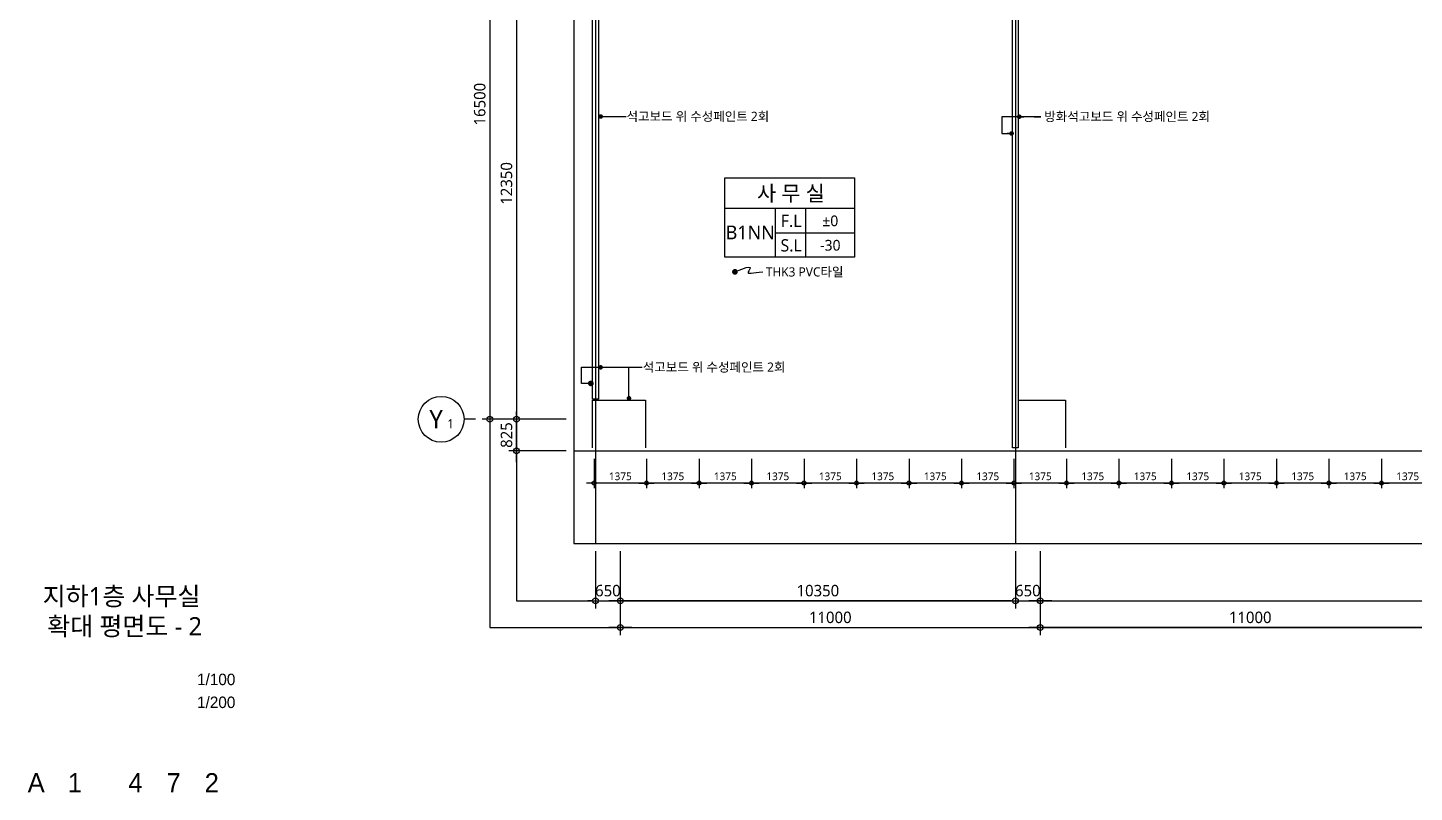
# Model space of a CAD drawing. Header units: millimetres. Extents: x 3775 to 244986, y 1861 to 55808.
# Drawn here: x 156486 to 192805, y 1868 to 21884 of the extents above; entities that cross this region are included whole.
import ezdxf
from ezdxf.enums import TextEntityAlignment as Align

# ---------------------------------------------------------------- set-up
doc = ezdxf.new("R2010")
doc.units = ezdxf.units.MM
doc.header["$LTSCALE"] = 100
doc.header["$MEASUREMENT"] = 0
doc.header["$PDSIZE"] = -10
doc.linetypes.add('CEN', pattern=[62, 60, -1, 0, -1])
doc.layers.get('0').update_dxf_attribs({"linetype": 'CONTINUOUS'})
doc.layers.get('Defpoints').update_dxf_attribs({"color": 171, "linetype": 'CONTINUOUS'})
for name, color, linetype in [('CEN(ST)', 1, 'CEN'), ('LED', 7, 'CONTINUOUS'), ('NDIM', 7, 'CONTINUOUS'), ('SYM(AXIS)', 7, 'CONTINUOUS'), ('TEXT(AXIS)', 2, 'CONTINUOUS'), ('TEXT(MIN)', 7, 'CONTINUOUS'), ('TEXT(실명)', 3, 'CONTINUOUS'), ('TEXT-TITLE', 6, 'CONTINUOUS'), ('TEXT-기입', 6, 'CONTINUOUS'), ('TITLE', 7, 'CONTINUOUS'), ('WALL-석고보드', 7, 'CONTINUOUS')]:
    doc.layers.add(name, color=color, linetype=linetype)
doc.styles.add('CGS', font='cgse', dxfattribs={"bigfont": 'cgs'})
doc.styles.add('나눔바른고딕', font='NanumBarunGothic.ttf')
doc.dimstyles.new('NDIM 1200', dxfattribs={"dimscale": 75, "dimtxt": 3, "dimasz": 1, "dimexe": 2, "dimexo": 2, "dimgap": 1, "dimtad": 1, "dimdec": 0, "dimdsep": 46, "dimtxsty": 'CGS', "dimblk": 'DOT0', "dimcen": 1, "dimdle": 8, "dimclrd": 256, "dimclre": 256, "dimclrt": 256, "dimadec": 0, "dimazin": 0, "dimtfac": 1, "dimtdec": 0, "dimtix": 1, "dimtmove": 2, "dimatfit": 3, "dimldrblk": 'DOT0', "dimfxl": 1, "dimtolj": 1, "dimtzin": 0, "dimlwd": -1, "dimlwe": -1, "dimarcsym": 0})

# ---------------------------------------------------------------- blocks, each defined once
blk = doc.blocks.new('DOT0')
blk.add_line((-3, 0), (3, 0))
at = {"color": 6}
blk.add_circle((0, 0), 0.75, dxfattribs=at)
blk = doc.blocks.new('*D311')
at = {"layer": 'Defpoints', "color": 0, "ltscale": 0.4, "transparency": 16777216}
for p in [(170790, 23983), (169290, 11633), (170790, 11633)]:
    blk.add_point(p, dxfattribs=at)
at = {"layer": 'NDIM', "ltscale": 0.4, "transparency": 16777216}
for p, q in [((170590, 23983), (169090, 23983)), ((169290, 23883), (169290, 11733)), ((170590, 11633), (169090, 11633))]:
    blk.add_line(p, q, dxfattribs=at)
at = {"layer": 'NDIM', "ltscale": 0.4, "transparency": 16777216, "xscale": 100, "yscale": 100, "zscale": 100}
for p, rotation in [((169290, 23983), 90), ((169290, 11633), 270)]:
    blk.add_blockref('DOT0', p, dxfattribs=dict(at, rotation=rotation))
at = {"layer": 'NDIM', "ltscale": 0.4, "transparency": 16777216, "insert": (169027, 17808), "char_height": 300, "attachment_point": 5, "rotation": 90, "style": '나눔바른고딕'}
blk.add_mtext('\\A1;12350', dxfattribs=at)
blk = doc.blocks.new('*D312')
at = {"layer": 'Defpoints', "color": 0, "ltscale": 0.4, "transparency": 16777216}
for p in [(169290, 11633), (170790, 11633), (170790, 10808)]:
    blk.add_point(p, dxfattribs=at)
at = {"layer": 'NDIM', "ltscale": 0.4, "transparency": 16777216}
for p, q in [((170590, 11633), (169090, 11633)), ((169290, 11733), (169290, 11833)), ((169290, 10808), (169290, 11633)), ((170590, 10808), (169090, 10808)), ((169290, 10708), (169290, 10608))]:
    blk.add_line(p, q, dxfattribs=at)
at = {"layer": 'NDIM', "ltscale": 0.4, "transparency": 16777216, "xscale": 100, "yscale": 100, "zscale": 100}
for p, rotation in [((169290, 11633), 270), ((169290, 10808), 90)]:
    blk.add_blockref('DOT0', p, dxfattribs=dict(at, rotation=rotation))
at = {"layer": 'NDIM', "ltscale": 0.4, "transparency": 16777216, "insert": (169028, 11220), "char_height": 300, "attachment_point": 5, "rotation": 90, "style": '나눔바른고딕'}
blk.add_mtext('\\A1;825', dxfattribs=at)
blk = doc.blocks.new('A$C2F20087E')
at = {"layer": 'SYM(AXIS)'}
blk.add_line((600, 0), (600, 300), dxfattribs=at)
blk.add_circle((600, 900), 600, dxfattribs=at)
blk = doc.blocks.new('*D313')
at = {"layer": 'Defpoints', "color": 0, "ltscale": 0.4, "transparency": 16777216}
for p in [(170790, 28133), (168590, 11633), (170790, 11633)]:
    blk.add_point(p, dxfattribs=at)
at = {"layer": 'NDIM', "ltscale": 0.4, "transparency": 16777216}
for p, q in [((170590, 28133), (168390, 28133)), ((168590, 28033), (168590, 11733)), ((170590, 11633), (168390, 11633))]:
    blk.add_line(p, q, dxfattribs=at)
at = {"layer": 'NDIM', "ltscale": 0.4, "transparency": 16777216, "xscale": 100, "yscale": 100, "zscale": 100}
for p, rotation in [((168590, 28133), 90), ((168590, 11633), 270)]:
    blk.add_blockref('DOT0', p, dxfattribs=dict(at, rotation=rotation))
at = {"layer": 'NDIM', "ltscale": 0.4, "transparency": 16777216, "insert": (168327, 19883), "char_height": 300, "attachment_point": 5, "rotation": 90, "style": '나눔바른고딕'}
blk.add_mtext('\\A1;16500', dxfattribs=at)
blk = doc.blocks.new('*D343')
at = {"layer": 'Defpoints', "color": 0, "ltscale": 0.4, "transparency": 16777216}
for p in [(182358, 8382), (183008, 8382), (183008, 6882)]:
    blk.add_point(p, dxfattribs=at)
at = {"layer": 'NDIM', "ltscale": 0.4, "transparency": 16777216}
for p, q in [((182358, 8182), (182358, 6682)), ((183008, 8182), (183008, 6682)), ((182258, 6882), (182158, 6882)), ((182358, 6882), (183008, 6882)), ((183108, 6882), (183208, 6882))]:
    blk.add_line(p, q, dxfattribs=at)
at = {"layer": 'NDIM', "ltscale": 0.4, "transparency": 16777216, "xscale": 100, "yscale": 100, "zscale": 100}
blk.add_blockref('DOT0', (182358, 6882), dxfattribs=at)
at = {"layer": 'NDIM', "ltscale": 0.4, "transparency": 16777216, "xscale": 100, "yscale": 100, "zscale": 100, "rotation": 180}
blk.add_blockref('DOT0', (183008, 6882), dxfattribs=at)
at = {"layer": 'NDIM', "ltscale": 0.4, "transparency": 16777216, "insert": (182683, 7145), "char_height": 300, "attachment_point": 5, "style": '나눔바른고딕'}
blk.add_mtext('\\A1;650', dxfattribs=at)
blk = doc.blocks.new('*D344')
at = {"layer": 'Defpoints', "color": 0, "ltscale": 0.4, "transparency": 16777216}
for p in [(172008, 8382), (182358, 8382), (172008, 6882)]:
    blk.add_point(p, dxfattribs=at)
at = {"layer": 'NDIM', "ltscale": 0.4, "transparency": 16777216}
for p, q in [((172008, 8182), (172008, 6682)), ((182358, 8182), (182358, 6682)), ((182258, 6882), (172108, 6882))]:
    blk.add_line(p, q, dxfattribs=at)
at = {"layer": 'NDIM', "ltscale": 0.4, "transparency": 16777216, "xscale": 100, "yscale": 100, "zscale": 100, "rotation": 180}
blk.add_blockref('DOT0', (172008, 6882), dxfattribs=at)
at = {"layer": 'NDIM', "ltscale": 0.4, "transparency": 16777216, "xscale": 100, "yscale": 100, "zscale": 100}
blk.add_blockref('DOT0', (182358, 6882), dxfattribs=at)
at = {"layer": 'NDIM', "ltscale": 0.4, "transparency": 16777216, "insert": (177183, 7145), "char_height": 300, "attachment_point": 5, "style": '나눔바른고딕'}
blk.add_mtext('\\A1;10350', dxfattribs=at)
blk = doc.blocks.new('*D345')
at = {"layer": 'Defpoints', "color": 0, "ltscale": 0.4, "transparency": 16777216}
for p in [(171358, 8382), (172008, 8382), (172008, 6882)]:
    blk.add_point(p, dxfattribs=at)
at = {"layer": 'NDIM', "ltscale": 0.4, "transparency": 16777216}
for p, q in [((171358, 8182), (171358, 6682)), ((172008, 8182), (172008, 6682)), ((171258, 6882), (171158, 6882)), ((171358, 6882), (172008, 6882)), ((172108, 6882), (172208, 6882))]:
    blk.add_line(p, q, dxfattribs=at)
at = {"layer": 'NDIM', "ltscale": 0.4, "transparency": 16777216, "xscale": 100, "yscale": 100, "zscale": 100}
blk.add_blockref('DOT0', (171358, 6882), dxfattribs=at)
at = {"layer": 'NDIM', "ltscale": 0.4, "transparency": 16777216, "xscale": 100, "yscale": 100, "zscale": 100, "rotation": 180}
blk.add_blockref('DOT0', (172008, 6882), dxfattribs=at)
at = {"layer": 'NDIM', "ltscale": 0.4, "transparency": 16777216, "insert": (171683, 7145), "char_height": 300, "attachment_point": 5, "style": '나눔바른고딕'}
blk.add_mtext('\\A1;650', dxfattribs=at)
blk = doc.blocks.new('*D349')
at = {"layer": 'Defpoints', "color": 0, "ltscale": 0.4, "transparency": 16777216}
for p in [(183008, 8382), (194008, 8382), (183008, 6182)]:
    blk.add_point(p, dxfattribs=at)
at = {"layer": 'NDIM', "ltscale": 0.4, "transparency": 16777216}
for p, q in [((183008, 8182), (183008, 5982)), ((194008, 8182), (194008, 5982)), ((193908, 6182), (183108, 6182))]:
    blk.add_line(p, q, dxfattribs=at)
at = {"layer": 'NDIM', "ltscale": 0.4, "transparency": 16777216, "xscale": 100, "yscale": 100, "zscale": 100, "rotation": 180}
blk.add_blockref('DOT0', (183008, 6182), dxfattribs=at)
at = {"layer": 'NDIM', "ltscale": 0.4, "transparency": 16777216, "xscale": 100, "yscale": 100, "zscale": 100}
blk.add_blockref('DOT0', (194008, 6182), dxfattribs=at)
at = {"layer": 'NDIM', "ltscale": 0.4, "transparency": 16777216, "insert": (188508, 6445), "char_height": 300, "attachment_point": 5, "style": '나눔바른고딕'}
blk.add_mtext('\\A1;11000', dxfattribs=at)
blk = doc.blocks.new('*D350')
at = {"layer": 'Defpoints', "color": 0, "ltscale": 0.4, "transparency": 16777216}
for p in [(172008, 8382), (183008, 8382), (183008, 6182)]:
    blk.add_point(p, dxfattribs=at)
at = {"layer": 'NDIM', "ltscale": 0.4, "transparency": 16777216}
for p, q in [((172008, 8182), (172008, 5982)), ((183008, 8182), (183008, 5982)), ((172108, 6182), (182908, 6182))]:
    blk.add_line(p, q, dxfattribs=at)
at = {"layer": 'NDIM', "ltscale": 0.4, "transparency": 16777216, "xscale": 100, "yscale": 100, "zscale": 100, "rotation": 180}
blk.add_blockref('DOT0', (172008, 6182), dxfattribs=at)
at = {"layer": 'NDIM', "ltscale": 0.4, "transparency": 16777216, "xscale": 100, "yscale": 100, "zscale": 100}
blk.add_blockref('DOT0', (183008, 6182), dxfattribs=at)
at = {"layer": 'NDIM', "ltscale": 0.4, "transparency": 16777216, "insert": (177508, 6445), "char_height": 300, "attachment_point": 5, "style": '나눔바른고딕'}
blk.add_mtext('\\A1;11000', dxfattribs=at)
blk = doc.blocks.new('*D362')
at = {"layer": 'Defpoints', "color": 0, "ltscale": 0.4, "transparency": 16777216}
for p in [(183695, 10733), (185070, 10733), (183695, 9963)]:
    blk.add_point(p, dxfattribs=at)
at = {"layer": 'NDIM', "ltscale": 0.4, "transparency": 16777216}
for p, q in [((183695, 10599), (183695, 9829)), ((185070, 10599), (185070, 9829)), ((185003, 9963), (183762, 9963))]:
    blk.add_line(p, q, dxfattribs=at)
at = {"layer": 'NDIM', "ltscale": 0.4, "transparency": 16777216, "xscale": 67, "yscale": 67, "zscale": 67, "rotation": 180}
blk.add_blockref('DOT0', (183695, 9963), dxfattribs=at)
at = {"layer": 'NDIM', "ltscale": 0.4, "transparency": 16777216, "xscale": 67, "yscale": 67, "zscale": 67}
blk.add_blockref('DOT0', (185070, 9963), dxfattribs=at)
at = {"layer": 'NDIM', "ltscale": 0.4, "transparency": 16777216, "insert": (184383, 10138), "char_height": 201, "attachment_point": 5, "style": '나눔바른고딕'}
blk.add_mtext('\\A1;1375', dxfattribs=at)
blk = doc.blocks.new('*D363')
at = {"layer": 'Defpoints', "color": 0, "ltscale": 0.4, "transparency": 16777216}
for p in [(185070, 10733), (186445, 10733), (185070, 9963)]:
    blk.add_point(p, dxfattribs=at)
at = {"layer": 'NDIM', "ltscale": 0.4, "transparency": 16777216}
for p, q in [((185070, 10599), (185070, 9829)), ((186445, 10599), (186445, 9829)), ((186378, 9963), (185137, 9963))]:
    blk.add_line(p, q, dxfattribs=at)
at = {"layer": 'NDIM', "ltscale": 0.4, "transparency": 16777216, "xscale": 67, "yscale": 67, "zscale": 67, "rotation": 180}
blk.add_blockref('DOT0', (185070, 9963), dxfattribs=at)
at = {"layer": 'NDIM', "ltscale": 0.4, "transparency": 16777216, "xscale": 67, "yscale": 67, "zscale": 67}
blk.add_blockref('DOT0', (186445, 9963), dxfattribs=at)
at = {"layer": 'NDIM', "ltscale": 0.4, "transparency": 16777216, "insert": (185758, 10138), "char_height": 201, "attachment_point": 5, "style": '나눔바른고딕'}
blk.add_mtext('\\A1;1375', dxfattribs=at)
blk = doc.blocks.new('*D364')
at = {"layer": 'Defpoints', "color": 0, "ltscale": 0.4, "transparency": 16777216}
for p in [(186445, 10733), (187820, 10733), (186445, 9963)]:
    blk.add_point(p, dxfattribs=at)
at = {"layer": 'NDIM', "ltscale": 0.4, "transparency": 16777216}
for p, q in [((186445, 10599), (186445, 9829)), ((187820, 10599), (187820, 9829)), ((187753, 9963), (186512, 9963))]:
    blk.add_line(p, q, dxfattribs=at)
at = {"layer": 'NDIM', "ltscale": 0.4, "transparency": 16777216, "xscale": 67, "yscale": 67, "zscale": 67, "rotation": 180}
blk.add_blockref('DOT0', (186445, 9963), dxfattribs=at)
at = {"layer": 'NDIM', "ltscale": 0.4, "transparency": 16777216, "xscale": 67, "yscale": 67, "zscale": 67}
blk.add_blockref('DOT0', (187820, 9963), dxfattribs=at)
at = {"layer": 'NDIM', "ltscale": 0.4, "transparency": 16777216, "insert": (187133, 10138), "char_height": 201, "attachment_point": 5, "style": '나눔바른고딕'}
blk.add_mtext('\\A1;1375', dxfattribs=at)
blk = doc.blocks.new('*D365')
at = {"layer": 'Defpoints', "color": 0, "ltscale": 0.4, "transparency": 16777216}
for p in [(187820, 10733), (189195, 10733), (187820, 9963)]:
    blk.add_point(p, dxfattribs=at)
at = {"layer": 'NDIM', "ltscale": 0.4, "transparency": 16777216}
for p, q in [((187820, 10599), (187820, 9829)), ((189195, 10599), (189195, 9829)), ((189128, 9963), (187887, 9963))]:
    blk.add_line(p, q, dxfattribs=at)
at = {"layer": 'NDIM', "ltscale": 0.4, "transparency": 16777216, "xscale": 67, "yscale": 67, "zscale": 67, "rotation": 180}
blk.add_blockref('DOT0', (187820, 9963), dxfattribs=at)
at = {"layer": 'NDIM', "ltscale": 0.4, "transparency": 16777216, "xscale": 67, "yscale": 67, "zscale": 67}
blk.add_blockref('DOT0', (189195, 9963), dxfattribs=at)
at = {"layer": 'NDIM', "ltscale": 0.4, "transparency": 16777216, "insert": (188508, 10138), "char_height": 201, "attachment_point": 5, "style": '나눔바른고딕'}
blk.add_mtext('\\A1;1375', dxfattribs=at)
blk = doc.blocks.new('*D366')
at = {"layer": 'Defpoints', "color": 0, "ltscale": 0.4, "transparency": 16777216}
for p in [(189195, 10733), (190570, 10733), (189195, 9963)]:
    blk.add_point(p, dxfattribs=at)
at = {"layer": 'NDIM', "ltscale": 0.4, "transparency": 16777216}
for p, q in [((189195, 10599), (189195, 9829)), ((190570, 10599), (190570, 9829)), ((190503, 9963), (189262, 9963))]:
    blk.add_line(p, q, dxfattribs=at)
at = {"layer": 'NDIM', "ltscale": 0.4, "transparency": 16777216, "xscale": 67, "yscale": 67, "zscale": 67, "rotation": 180}
blk.add_blockref('DOT0', (189195, 9963), dxfattribs=at)
at = {"layer": 'NDIM', "ltscale": 0.4, "transparency": 16777216, "xscale": 67, "yscale": 67, "zscale": 67}
blk.add_blockref('DOT0', (190570, 9963), dxfattribs=at)
at = {"layer": 'NDIM', "ltscale": 0.4, "transparency": 16777216, "insert": (189883, 10138), "char_height": 201, "attachment_point": 5, "style": '나눔바른고딕'}
blk.add_mtext('\\A1;1375', dxfattribs=at)
blk = doc.blocks.new('*D367')
at = {"layer": 'Defpoints', "color": 0, "ltscale": 0.4, "transparency": 16777216}
for p in [(190570, 10733), (191945, 10733), (190570, 9963)]:
    blk.add_point(p, dxfattribs=at)
at = {"layer": 'NDIM', "ltscale": 0.4, "transparency": 16777216}
for p, q in [((190570, 10599), (190570, 9829)), ((191945, 10599), (191945, 9829)), ((191878, 9963), (190637, 9963))]:
    blk.add_line(p, q, dxfattribs=at)
at = {"layer": 'NDIM', "ltscale": 0.4, "transparency": 16777216, "xscale": 67, "yscale": 67, "zscale": 67, "rotation": 180}
blk.add_blockref('DOT0', (190570, 9963), dxfattribs=at)
at = {"layer": 'NDIM', "ltscale": 0.4, "transparency": 16777216, "xscale": 67, "yscale": 67, "zscale": 67}
blk.add_blockref('DOT0', (191945, 9963), dxfattribs=at)
at = {"layer": 'NDIM', "ltscale": 0.4, "transparency": 16777216, "insert": (191258, 10138), "char_height": 201, "attachment_point": 5, "style": '나눔바른고딕'}
blk.add_mtext('\\A1;1375', dxfattribs=at)
blk = doc.blocks.new('*D368')
at = {"layer": 'Defpoints', "color": 0, "ltscale": 0.4, "transparency": 16777216}
for p in [(191945, 10733), (193320, 10733), (191945, 9963)]:
    blk.add_point(p, dxfattribs=at)
at = {"layer": 'NDIM', "ltscale": 0.4, "transparency": 16777216}
for p, q in [((191945, 10599), (191945, 9829)), ((193320, 10599), (193320, 9829)), ((193253, 9963), (192012, 9963))]:
    blk.add_line(p, q, dxfattribs=at)
at = {"layer": 'NDIM', "ltscale": 0.4, "transparency": 16777216, "xscale": 67, "yscale": 67, "zscale": 67, "rotation": 180}
blk.add_blockref('DOT0', (191945, 9963), dxfattribs=at)
at = {"layer": 'NDIM', "ltscale": 0.4, "transparency": 16777216, "xscale": 67, "yscale": 67, "zscale": 67}
blk.add_blockref('DOT0', (193320, 9963), dxfattribs=at)
at = {"layer": 'NDIM', "ltscale": 0.4, "transparency": 16777216, "insert": (192633, 10138), "char_height": 201, "attachment_point": 5, "style": '나눔바른고딕'}
blk.add_mtext('\\A1;1375', dxfattribs=at)
blk = doc.blocks.new('*D353')
at = {"layer": 'Defpoints', "color": 0, "ltscale": 0.4, "transparency": 16777216}
for p in [(174070, 10733), (175445, 10733), (174070, 9963)]:
    blk.add_point(p, dxfattribs=at)
at = {"layer": 'NDIM', "ltscale": 0.4, "transparency": 16777216}
for p, q in [((174070, 10599), (174070, 9829)), ((175445, 10599), (175445, 9829)), ((175378, 9963), (174137, 9963))]:
    blk.add_line(p, q, dxfattribs=at)
at = {"layer": 'NDIM', "ltscale": 0.4, "transparency": 16777216, "xscale": 67, "yscale": 67, "zscale": 67, "rotation": 180}
blk.add_blockref('DOT0', (174070, 9963), dxfattribs=at)
at = {"layer": 'NDIM', "ltscale": 0.4, "transparency": 16777216, "xscale": 67, "yscale": 67, "zscale": 67}
blk.add_blockref('DOT0', (175445, 9963), dxfattribs=at)
at = {"layer": 'NDIM', "ltscale": 0.4, "transparency": 16777216, "insert": (174758, 10138), "char_height": 201, "attachment_point": 5, "style": '나눔바른고딕'}
blk.add_mtext('\\A1;1375', dxfattribs=at)
blk = doc.blocks.new('*D354')
at = {"layer": 'Defpoints', "color": 0, "ltscale": 0.4, "transparency": 16777216}
for p in [(175445, 10733), (176820, 10733), (175445, 9963)]:
    blk.add_point(p, dxfattribs=at)
at = {"layer": 'NDIM', "ltscale": 0.4, "transparency": 16777216}
for p, q in [((175445, 10599), (175445, 9829)), ((176820, 10599), (176820, 9829)), ((176753, 9963), (175512, 9963))]:
    blk.add_line(p, q, dxfattribs=at)
at = {"layer": 'NDIM', "ltscale": 0.4, "transparency": 16777216, "xscale": 67, "yscale": 67, "zscale": 67, "rotation": 180}
blk.add_blockref('DOT0', (175445, 9963), dxfattribs=at)
at = {"layer": 'NDIM', "ltscale": 0.4, "transparency": 16777216, "xscale": 67, "yscale": 67, "zscale": 67}
blk.add_blockref('DOT0', (176820, 9963), dxfattribs=at)
at = {"layer": 'NDIM', "ltscale": 0.4, "transparency": 16777216, "insert": (176133, 10138), "char_height": 201, "attachment_point": 5, "style": '나눔바른고딕'}
blk.add_mtext('\\A1;1375', dxfattribs=at)
blk = doc.blocks.new('*D355')
at = {"layer": 'Defpoints', "color": 0, "ltscale": 0.4, "transparency": 16777216}
for p in [(176820, 10733), (178195, 10733), (176820, 9963)]:
    blk.add_point(p, dxfattribs=at)
at = {"layer": 'NDIM', "ltscale": 0.4, "transparency": 16777216}
for p, q in [((176820, 10599), (176820, 9829)), ((178195, 10599), (178195, 9829)), ((178128, 9963), (176887, 9963))]:
    blk.add_line(p, q, dxfattribs=at)
at = {"layer": 'NDIM', "ltscale": 0.4, "transparency": 16777216, "xscale": 67, "yscale": 67, "zscale": 67, "rotation": 180}
blk.add_blockref('DOT0', (176820, 9963), dxfattribs=at)
at = {"layer": 'NDIM', "ltscale": 0.4, "transparency": 16777216, "xscale": 67, "yscale": 67, "zscale": 67}
blk.add_blockref('DOT0', (178195, 9963), dxfattribs=at)
at = {"layer": 'NDIM', "ltscale": 0.4, "transparency": 16777216, "insert": (177508, 10138), "char_height": 201, "attachment_point": 5, "style": '나눔바른고딕'}
blk.add_mtext('\\A1;1375', dxfattribs=at)
blk = doc.blocks.new('*D356')
at = {"layer": 'Defpoints', "color": 0, "ltscale": 0.4, "transparency": 16777216}
for p in [(178195, 10733), (179570, 10733), (178195, 9963)]:
    blk.add_point(p, dxfattribs=at)
at = {"layer": 'NDIM', "ltscale": 0.4, "transparency": 16777216}
for p, q in [((178195, 10599), (178195, 9829)), ((179570, 10599), (179570, 9829)), ((179503, 9963), (178262, 9963))]:
    blk.add_line(p, q, dxfattribs=at)
at = {"layer": 'NDIM', "ltscale": 0.4, "transparency": 16777216, "xscale": 67, "yscale": 67, "zscale": 67, "rotation": 180}
blk.add_blockref('DOT0', (178195, 9963), dxfattribs=at)
at = {"layer": 'NDIM', "ltscale": 0.4, "transparency": 16777216, "xscale": 67, "yscale": 67, "zscale": 67}
blk.add_blockref('DOT0', (179570, 9963), dxfattribs=at)
at = {"layer": 'NDIM', "ltscale": 0.4, "transparency": 16777216, "insert": (178883, 10138), "char_height": 201, "attachment_point": 5, "style": '나눔바른고딕'}
blk.add_mtext('\\A1;1375', dxfattribs=at)
blk = doc.blocks.new('*D357')
at = {"layer": 'Defpoints', "color": 0, "ltscale": 0.4, "transparency": 16777216}
for p in [(179570, 10733), (180945, 10733), (179570, 9963)]:
    blk.add_point(p, dxfattribs=at)
at = {"layer": 'NDIM', "ltscale": 0.4, "transparency": 16777216}
for p, q in [((179570, 10599), (179570, 9829)), ((180945, 10599), (180945, 9829)), ((180878, 9963), (179637, 9963))]:
    blk.add_line(p, q, dxfattribs=at)
at = {"layer": 'NDIM', "ltscale": 0.4, "transparency": 16777216, "xscale": 67, "yscale": 67, "zscale": 67, "rotation": 180}
blk.add_blockref('DOT0', (179570, 9963), dxfattribs=at)
at = {"layer": 'NDIM', "ltscale": 0.4, "transparency": 16777216, "xscale": 67, "yscale": 67, "zscale": 67}
blk.add_blockref('DOT0', (180945, 9963), dxfattribs=at)
at = {"layer": 'NDIM', "ltscale": 0.4, "transparency": 16777216, "insert": (180258, 10138), "char_height": 201, "attachment_point": 5, "style": '나눔바른고딕'}
blk.add_mtext('\\A1;1375', dxfattribs=at)
blk = doc.blocks.new('*D358')
at = {"layer": 'Defpoints', "color": 0, "ltscale": 0.4, "transparency": 16777216}
for p in [(180945, 10733), (182320, 10733), (180945, 9963)]:
    blk.add_point(p, dxfattribs=at)
at = {"layer": 'NDIM', "ltscale": 0.4, "transparency": 16777216}
for p, q in [((180945, 10599), (180945, 9829)), ((182320, 10599), (182320, 9829)), ((182253, 9963), (181012, 9963))]:
    blk.add_line(p, q, dxfattribs=at)
at = {"layer": 'NDIM', "ltscale": 0.4, "transparency": 16777216, "xscale": 67, "yscale": 67, "zscale": 67, "rotation": 180}
blk.add_blockref('DOT0', (180945, 9963), dxfattribs=at)
at = {"layer": 'NDIM', "ltscale": 0.4, "transparency": 16777216, "xscale": 67, "yscale": 67, "zscale": 67}
blk.add_blockref('DOT0', (182320, 9963), dxfattribs=at)
at = {"layer": 'NDIM', "ltscale": 0.4, "transparency": 16777216, "insert": (181633, 10138), "char_height": 201, "attachment_point": 5, "style": '나눔바른고딕'}
blk.add_mtext('\\A1;1375', dxfattribs=at)
blk = doc.blocks.new('*D359')
at = {"layer": 'Defpoints', "color": 0, "ltscale": 0.4, "transparency": 16777216}
for p in [(182320, 10733), (183695, 10733), (182320, 9963)]:
    blk.add_point(p, dxfattribs=at)
at = {"layer": 'NDIM', "ltscale": 0.4, "transparency": 16777216}
for p, q in [((182320, 10599), (182320, 9829)), ((183695, 10599), (183695, 9829)), ((183628, 9963), (182387, 9963))]:
    blk.add_line(p, q, dxfattribs=at)
at = {"layer": 'NDIM', "ltscale": 0.4, "transparency": 16777216, "xscale": 67, "yscale": 67, "zscale": 67, "rotation": 180}
blk.add_blockref('DOT0', (182320, 9963), dxfattribs=at)
at = {"layer": 'NDIM', "ltscale": 0.4, "transparency": 16777216, "xscale": 67, "yscale": 67, "zscale": 67}
blk.add_blockref('DOT0', (183695, 9963), dxfattribs=at)
at = {"layer": 'NDIM', "ltscale": 0.4, "transparency": 16777216, "insert": (183008, 10138), "char_height": 201, "attachment_point": 5, "style": '나눔바른고딕'}
blk.add_mtext('\\A1;1375', dxfattribs=at)
blk = doc.blocks.new('*D360')
at = {"layer": 'Defpoints', "color": 0, "ltscale": 0.4, "transparency": 16777216}
for p in [(171320, 10733), (172695, 10733), (171320, 9963)]:
    blk.add_point(p, dxfattribs=at)
at = {"layer": 'NDIM', "ltscale": 0.4, "transparency": 16777216}
for p, q in [((171320, 10599), (171320, 9829)), ((172695, 10599), (172695, 9829)), ((172628, 9963), (171387, 9963))]:
    blk.add_line(p, q, dxfattribs=at)
at = {"layer": 'NDIM', "ltscale": 0.4, "transparency": 16777216, "xscale": 67, "yscale": 67, "zscale": 67, "rotation": 180}
blk.add_blockref('DOT0', (171320, 9963), dxfattribs=at)
at = {"layer": 'NDIM', "ltscale": 0.4, "transparency": 16777216, "xscale": 67, "yscale": 67, "zscale": 67}
blk.add_blockref('DOT0', (172695, 9963), dxfattribs=at)
at = {"layer": 'NDIM', "ltscale": 0.4, "transparency": 16777216, "insert": (172008, 10138), "char_height": 201, "attachment_point": 5, "style": '나눔바른고딕'}
blk.add_mtext('\\A1;1375', dxfattribs=at)
blk = doc.blocks.new('*D361')
at = {"layer": 'Defpoints', "color": 0, "ltscale": 0.4, "transparency": 16777216}
for p in [(172695, 10733), (174070, 10733), (172695, 9963)]:
    blk.add_point(p, dxfattribs=at)
at = {"layer": 'NDIM', "ltscale": 0.4, "transparency": 16777216}
for p, q in [((172695, 10599), (172695, 9829)), ((174070, 10599), (174070, 9829)), ((174003, 9963), (172762, 9963))]:
    blk.add_line(p, q, dxfattribs=at)
at = {"layer": 'NDIM', "ltscale": 0.4, "transparency": 16777216, "xscale": 67, "yscale": 67, "zscale": 67, "rotation": 180}
blk.add_blockref('DOT0', (172695, 9963), dxfattribs=at)
at = {"layer": 'NDIM', "ltscale": 0.4, "transparency": 16777216, "xscale": 67, "yscale": 67, "zscale": 67}
blk.add_blockref('DOT0', (174070, 9963), dxfattribs=at)
at = {"layer": 'NDIM', "ltscale": 0.4, "transparency": 16777216, "insert": (173383, 10138), "char_height": 201, "attachment_point": 5, "style": '나눔바른고딕'}
blk.add_mtext('\\A1;1375', dxfattribs=at)
blk = doc.blocks.new('A$C51E23882')
at = {"layer": 'TITLE'}
blk.add_lwpolyline([(8500, 0), (0, 0), (0, 5200), (8500, 5200)], close=True, dxfattribs=at)
for points in [[(8500, 3200), (0, 3200)], [(3300, 3200), (3300, 0)], [(5300, 3200), (5300, 0)], [(3300, 1600), (8500, 1600)]]:
    blk.add_lwpolyline(points, dxfattribs=at)
at = {"layer": 'TITLE', "style": '나눔바른고딕'}
for s, p in [('F.L', (4352, 2378)), ('S.L', (4352, 778))]:
    blk.add_text(s, height=800, dxfattribs=at).set_placement(p, align=Align.MIDDLE)
blk = doc.blocks.new('_Dot')
at = {"color": 0, "linetype": 'ByBlock', "lineweight": -2}
blk.add_line((-0.5, 0), (-1, 0), dxfattribs=at)
at = {"color": 0, "linetype": 'ByBlock', "const_width": 0.5}
blk.add_lwpolyline([(-0.25, 0, 1), (0.25, 0, 1)], format="xyb", close=True, dxfattribs=at)

msp = doc.modelspace()

# ---------------------------------------------------------------- linework, layer by layer
at = {"ltscale": 10000}
for points in [[(183021, 19554), (182002.8, 19554), (182002.8, 19116), (182257.8, 19116)], [(171237, 12573.1), (170987.3, 12573.1), (170987.3, 12993), (172234.7, 12993)]]:
    msp.add_lwpolyline(points, dxfattribs=at)
at = {"layer": 'CEN(ST)', "ltscale": 10000}
for p, q in [((171357.8, 51732.8), (171357.8, 8381.8)), ((182357.8, 51732.8), (182357.8, 8381.8)), ((170790, 10807.8), (234682.7, 10807.8))]:
    msp.add_line(p, q, dxfattribs=at)
at = {"layer": 'Defpoints', "ltscale": 10000}
for points in [[(168590, 6181.8), (236882.7, 6181.8), (236882.7, 53932.8), (168590, 53932.8)], [(169290, 6881.8), (236182.7, 6881.8), (236182.7, 53232.8), (169290, 53232.8)], [(170790, 8381.8), (234682.7, 8381.8), (234682.7, 51732.8), (170790, 51732.8)]]:
    msp.add_lwpolyline(points, close=True, dxfattribs=at)
at = {"layer": 'LED'}
msp.add_lwpolyline([(175010.6, 15492.1), (175189.1, 15566.5), (175307.5, 15606.7), (175376.4, 15619), (175406.8, 15610), (175409.4, 15586.1), (175395, 15553.7), (175374.5, 15519.4), (175358.7, 15489.6), (175356.5, 15469.4), (175369.5, 15458.5), (175397.2, 15455.1), (175439.4, 15457.6), (175495.7, 15464.2), (175565.7, 15473.3), (175649.1, 15483.2), (175745.6, 15492.1)], dxfattribs=at)
at = {"layer": 'LED', "const_width": 75}
for points in [[(175010.6, 15529.6, -1), (175010.6, 15454.6, -1)], [(171237, 12610.6, -1), (171237, 12535.6, -1)]]:
    msp.add_lwpolyline(points, format="xyb", close=True, dxfattribs=at)
at = {"layer": 'NDIM', "ltscale": 10000}
msp.add_line((172234.7, 12182.8), (172234.7, 12993), dxfattribs=at)
for points in [[(171524.3, 19559), (172161.2, 19559)], [(182845.5, 19554), (183021, 19554)], [(171678.3, 12993), (172578.4, 12993)]]:
    msp.add_lwpolyline(points, dxfattribs=at)
at = {"layer": 'WALL-석고보드', "color": 8, "ltscale": 10000}
msp.add_lwpolyline([(182432.8, 24157.8), (182432.8, 10882.8), (182282.8, 10882.8), (182282.8, 24157.8)], close=True, dxfattribs=at)
for points in [[(171432.8, 23882.8), (171432.8, 12157.8), (171282.8, 12157.8), (171282.8, 23882.8), (171432.8, 23882.8)], [(171282.8, 10882.8), (171282.8, 12132.8), (172670.3, 12132.8), (172670.3, 10882.8)], [(182457.8, 12132.8), (183670.3, 12132.8), (183670.3, 10882.8)]]:
    msp.add_lwpolyline(points, dxfattribs=at)

# ---------------------------------------------------------------- block references
at = {"xscale": 0.4, "yscale": 0.4, "zscale": 0.4}
msp.add_blockref('A$C51E23882', (174742.7, 15874.6), dxfattribs=at)
at = {"rotation": 89.99999999999932}
msp.add_blockref('A$C2F20087E', (168215, 11032.8), dxfattribs=at)
at = {"layer": 'NDIM', "ltscale": 10000, "xscale": 120, "yscale": 120, "zscale": 120}
for p, rotation in [((171494.3, 19559), 180), ((182457.8, 19554), 180), ((171494.3, 12993), 180), ((172234.7, 12182.8), 270)]:
    msp.add_blockref('_Dot', p, dxfattribs=dict(at, rotation=rotation))
msp.add_blockref('_Dot', (182257.8, 19116), dxfattribs=at)

# ---------------------------------------------------------------- texts
at = {"layer": 'TEXT(AXIS)', "style": '나눔바른고딕'}
for s, height, p in [('Y', 480, (167183.4, 11636.8)), ('1', 240, (167562.6, 11516.8))]:
    msp.add_text(s, height=height, dxfattribs=at).set_placement(p, align=Align.MIDDLE)
at = {"layer": 'TEXT(MIN)', "style": '나눔바른고딕'}
for s, p in [('석고보드 위 수성페인트 2회', (175907.8, 19564.7)), ('방화석고보드 위 수성페인트 2회', (187452.2, 19559.6)), ('석고보드 위 수성페인트 2회', (176333.1, 12998.6))]:
    msp.add_text(s, height=240, dxfattribs=at).set_placement(p, align=Align.MIDDLE_RIGHT)
msp.add_text('THK3 PVC타일', height=240, dxfattribs=at).set_placement((175817.8, 15492.1), align=Align.MIDDLE_LEFT)
at = {"layer": 'TEXT(실명)', "style": '나눔바른고딕'}
msp.add_text('사 무 실', height=400, dxfattribs=at).set_placement((176477.8, 17552.2), align=Align.MIDDLE)
at = {"layer": 'TEXT-TITLE', "style": '나눔바른고딕'}
for s, p in [('지하1층 사무실 ', (159024.2, 6998.3)), ('확대 평면도 - 2', (159024.2, 6212.8))]:
    msp.add_text(s, height=480, dxfattribs=at).set_placement(p, align=Align.MIDDLE_CENTER)
at = {"layer": 'TEXT-기입', "style": '나눔바른고딕'}
for s, p in [('±0', (177508.8, 16828.6)), ('-30', (177509.1, 16189.7))]:
    msp.add_text(s, height=280, dxfattribs=at).set_placement(p, align=Align.MIDDLE)
at = {"layer": 'TEXT-기입'}
for s, height, style, p in [('B1NN', 360, '나눔바른고딕', (175411.1, 16525.3)), ('A', 500, 'CGS', (156707.8, 2117.9)), ('1', 500, 'CGS', (157720.3, 2117.9)), ('4', 500, 'CGS', (159307.8, 2117.9)), ('7', 500, 'CGS', (160307.8, 2117.9)), ('2', 500, 'CGS', (161307.8, 2117.9))]:
    msp.add_text(s, height=height, dxfattribs=dict(at, style=style)).set_placement(p, align=Align.MIDDLE_CENTER)
at = {"layer": 'TEXT-기입', "style": 'CGS'}
for s, p in [('1/100', (160920.4, 4582.6)), ('1/200', (160920.4, 3982.6))]:
    msp.add_text(s, height=300, dxfattribs=at).set_placement(p, align=Align.BOTTOM_LEFT)

# ---------------------------------------------------------------- dimensions: what is measured, and where the dimension line sits
at = {"layer": 'NDIM', "ltscale": 0.4}
for base, p1, p2, angle, override, picture, middle in [((168590, 11632.8), (170790, 28132.8), (170790, 11632.8), 270, {"dimscale": 100, "dimtxsty": '나눔바른고딕'}, '*D313', (168326.9, 19882.8)), ((169290, 11632.8), (170790, 23982.8), (170790, 11632.8), 270, {"dimscale": 100, "dimtxsty": '나눔바른고딕'}, '*D311', (169026.9, 17807.8)), ((169290, 11632.8), (170790, 10807.8), (170790, 11632.8), 90, {"dimscale": 100, "dimtxsty": '나눔바른고딕'}, '*D312', (169027.8, 11220.3)), ((171320.3, 9962.6), (172695.3, 10732.8), (171320.3, 10732.8), 180, {"dimscale": 67, "dimtxsty": '나눔바른고딕'}, '*D360', (172007.8, 10138.4)), ((172695.3, 9962.6), (174070.3, 10732.8), (172695.3, 10732.8), 180, {"dimscale": 67, "dimtxsty": '나눔바른고딕'}, '*D361', (173382.8, 10138.4)), ((174070.3, 9962.6), (175445.3, 10732.8), (174070.3, 10732.8), 180, {"dimscale": 67, "dimtxsty": '나눔바른고딕'}, '*D353', (174757.8, 10138.4)), ((175445.3, 9962.6), (176820.3, 10732.8), (175445.3, 10732.8), 180, {"dimscale": 67, "dimtxsty": '나눔바른고딕'}, '*D354', (176132.8, 10138.4)), ((176820.3, 9962.6), (178195.3, 10732.8), (176820.3, 10732.8), 180, {"dimscale": 67, "dimtxsty": '나눔바른고딕'}, '*D355', (177507.8, 10138.4)), ((178195.3, 9962.6), (179570.3, 10732.8), (178195.3, 10732.8), 180, {"dimscale": 67, "dimtxsty": '나눔바른고딕'}, '*D356', (178882.8, 10138.4)), ((179570.3, 9962.6), (180945.3, 10732.8), (179570.3, 10732.8), 180, {"dimscale": 67, "dimtxsty": '나눔바른고딕'}, '*D357', (180257.8, 10138.4)), ((180945.3, 9962.6), (182320.3, 10732.8), (180945.3, 10732.8), 180, {"dimscale": 67, "dimtxsty": '나눔바른고딕'}, '*D358', (181632.8, 10138.4)), ((182320.3, 9962.6), (183695.3, 10732.8), (182320.3, 10732.8), 180, {"dimscale": 67, "dimtxsty": '나눔바른고딕'}, '*D359', (183007.8, 10138.4)), ((183695.3, 9962.6), (185070.3, 10732.8), (183695.3, 10732.8), 180, {"dimscale": 67, "dimtxsty": '나눔바른고딕'}, '*D362', (184382.8, 10138.4)), ((185070.3, 9962.6), (186445.3, 10732.8), (185070.3, 10732.8), 180, {"dimscale": 67, "dimtxsty": '나눔바른고딕'}, '*D363', (185757.8, 10138.4)), ((186445.3, 9962.6), (187820.3, 10732.8), (186445.3, 10732.8), 180, {"dimscale": 67, "dimtxsty": '나눔바른고딕'}, '*D364', (187132.8, 10138.4)), ((187820.3, 9962.6), (189195.3, 10732.8), (187820.3, 10732.8), 180, {"dimscale": 67, "dimtxsty": '나눔바른고딕'}, '*D365', (188507.8, 10138.4)), ((189195.3, 9962.6), (190570.3, 10732.8), (189195.3, 10732.8), 180, {"dimscale": 67, "dimtxsty": '나눔바른고딕'}, '*D366', (189882.8, 10138.4)), ((190570.3, 9962.6), (191945.3, 10732.8), (190570.3, 10732.8), 180, {"dimscale": 67, "dimtxsty": '나눔바른고딕'}, '*D367', (191257.8, 10138.4)), ((191945.3, 9962.6), (193320.3, 10732.8), (191945.3, 10732.8), 180, {"dimscale": 67, "dimtxsty": '나눔바른고딕'}, '*D368', (192632.8, 10138.4)), ((172007.8, 6881.8), (182357.8, 8381.8), (172007.8, 8381.8), 180, {"dimscale": 100, "dimtxsty": '나눔바른고딕'}, '*D344', (177182.8, 7144.9)), ((183007.8, 6181.8), (194007.8, 8381.8), (183007.8, 8381.8), 180, {"dimscale": 100, "dimtxsty": '나눔바른고딕'}, '*D349', (188507.8, 6444.7))]:
    dim = msp.add_linear_dim(base=base, p1=p1, p2=p2, angle=angle, dimstyle='NDIM 1200', override=override, dxfattribs=at)
    dim.commit()
    dim.dimension.update_dxf_attribs({"geometry": picture, "text_midpoint": middle})
for base, p1, p2, picture, middle in [((172007.8, 6881.8), (171357.8, 8381.8), (172007.8, 8381.8), '*D345', (171682.8, 7144.9)), ((183007.8, 6181.8), (172007.8, 8381.8), (183007.8, 8381.8), '*D350', (177507.8, 6444.7)), ((183007.8, 6881.8), (182357.8, 8381.8), (183007.8, 8381.8), '*D343', (182682.8, 7144.9))]:
    dim = msp.add_linear_dim(base=base, p1=p1, p2=p2, dimstyle='NDIM 1200', override={"dimscale": 100, "dimtxsty": '나눔바른고딕'}, dxfattribs=at)
    dim.commit()
    dim.dimension.update_dxf_attribs({"geometry": picture, "text_midpoint": middle})

doc.saveas('drawing.dxf')
